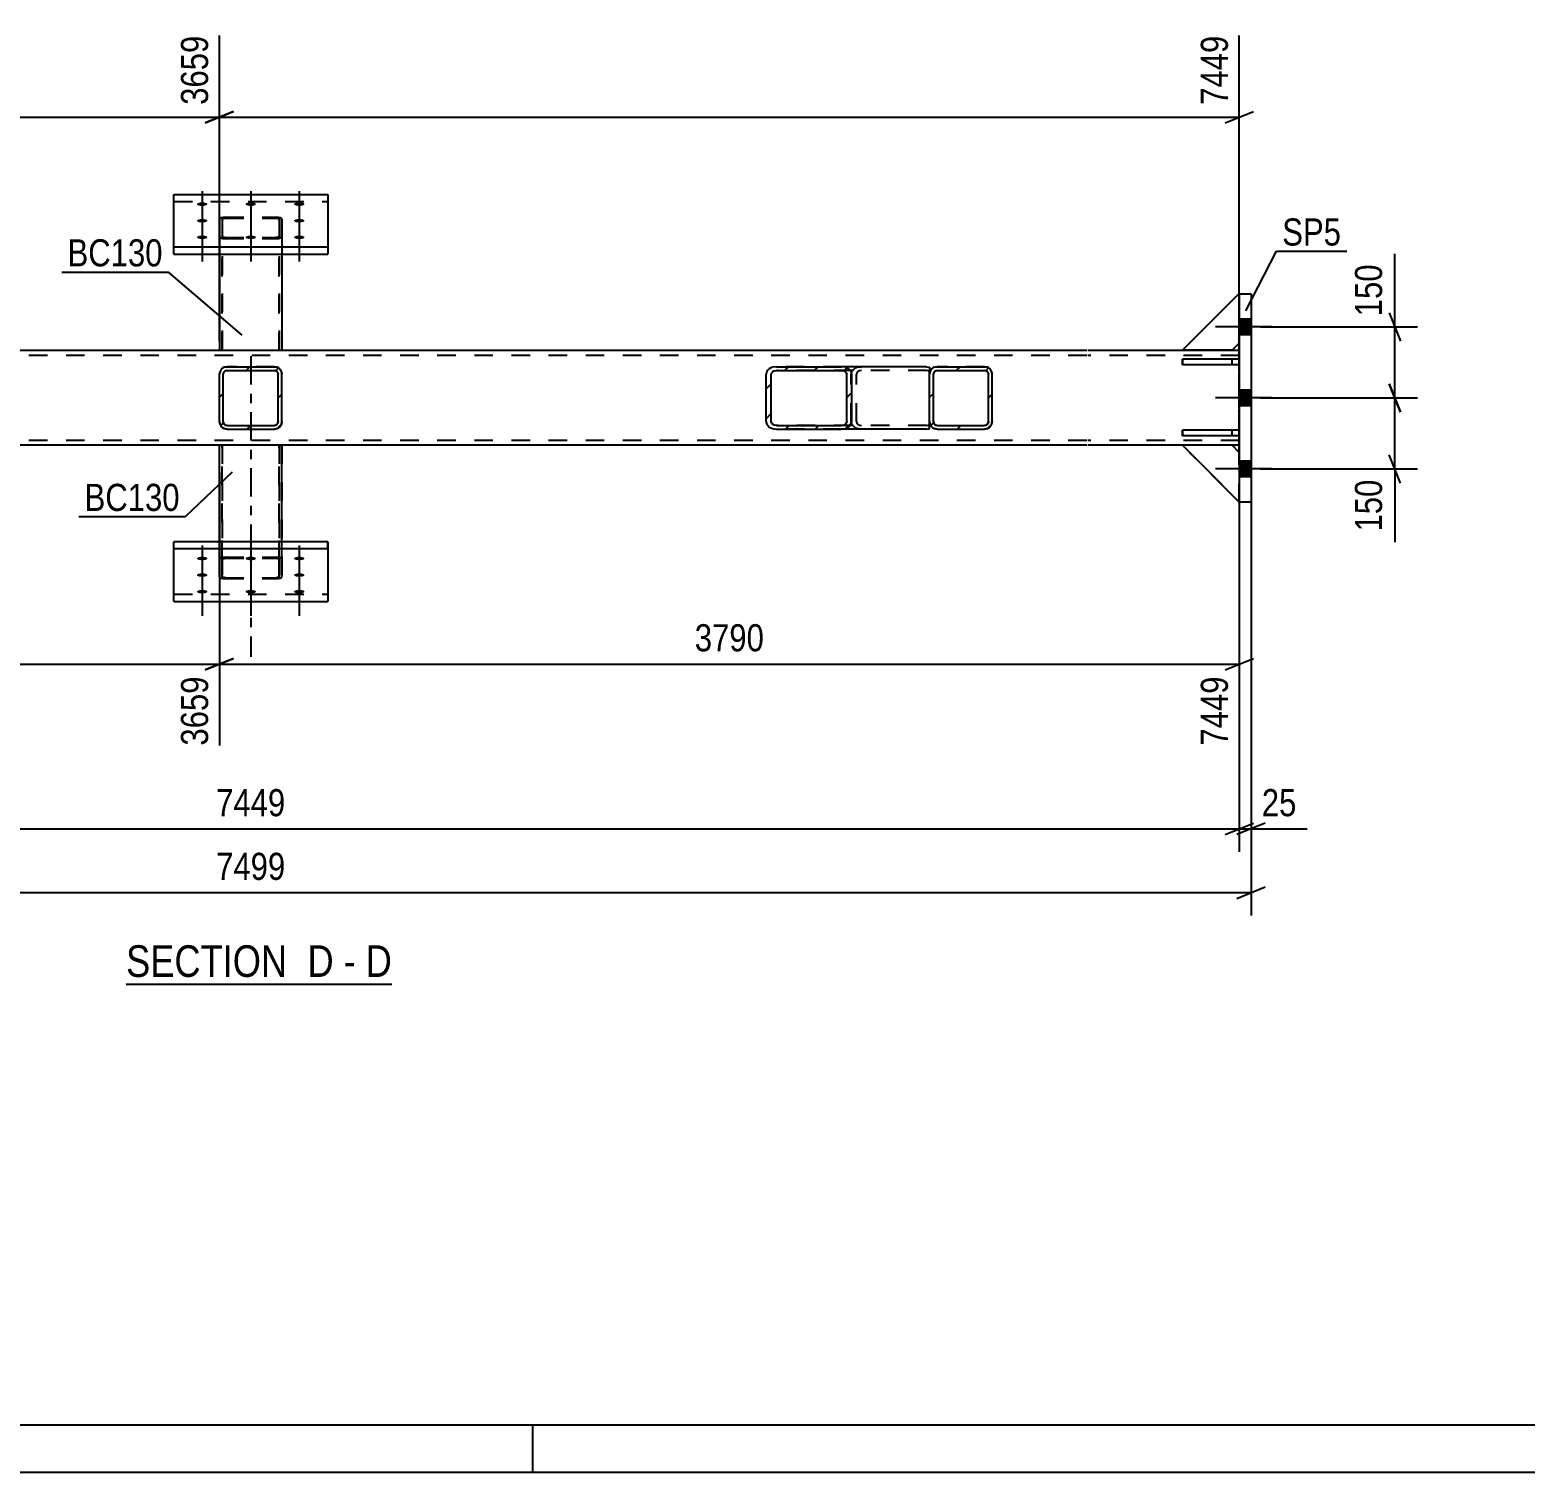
# Model space of a CAD drawing. Header units: millimetres. Extents: x 0 to 841, y 0 to 594.
# Drawn here: x 157.9 to 315.8, y 0 to 152.4 of the extents above; entities that cross this region are included whole.
import ezdxf

# ---------------------------------------------------------------- set-up
doc = ezdxf.new("R2010")
doc.units = ezdxf.units.MM
doc.linetypes.add('DXK_LINE_DOT2', pattern=[3.9198, 1.9599, -1.9599])
doc.linetypes.add('DXK_LINE_DOT3', pattern=[5.9187, 2.979, -0.9799, 0.9799, -0.9799])
doc.styles.add('Arial Narrow', font='ARIALN.TTF', dxfattribs={"height": 0.2})

# ---------------------------------------------------------------- blocks, each defined once
blk = doc.blocks.new('Unknown-570387635-1132')
at = {"color": 5, "linetype": 'Continuous'}
for p, q in [((5, 5), (836, 5)), ((211, 0), (211, 5)), ((0, 0), (841, 0))]:
    blk.add_line(p, q, dxfattribs=at)
blk = doc.blocks.new('Unknown-570387635-12 - 1375')
at = {"color": 6, "linetype": 'Continuous'}
blk.add_line((168.06, 51.57), (196.13, 51.57), dxfattribs=at)
at = {"color": 0, "linetype": 'Continuous'}
for points in [[(186.17, 52.32), (186.17, 55.82), (168.06, 55.82), (168.06, 52.32)], [(189.98, 52.32), (189.98, 55.82), (187.22, 55.82), (187.22, 52.32)], [(192.31, 52.32), (192.31, 55.82), (191.03, 55.82), (191.03, 52.32)], [(196.13, 52.32), (196.13, 55.82), (193.36, 55.82), (193.36, 52.32)]]:
    blk.add_wipeout(points, dxfattribs=at)
at = {"color": 7, "linetype": 'Continuous', "style": 'Arial Narrow'}
for s, p in [('SECTION ', (168.06, 52.32)), ('D', (187.22, 52.32)), ('D', (193.36, 52.32)), ('-', (191.03, 52.32))]:
    blk.add_text(s, height=3.34, dxfattribs=at).set_placement(p)
blk = doc.blocks.new('Part-570387635-1423 - 1375')
at = {"color": 2, "linetype": 'Continuous'}
for p, q in [((269.52, 118.49), (92.92, 118.49)), ((285.62, 118.49), (269.62, 118.49)), ((269.52, 108.49), (92.92, 108.49)), ((279.62, 108.49), (269.62, 108.49)), ((285.62, 108.49), (284.87, 108.49))]:
    blk.add_line(p, q, dxfattribs=at)
at = {"color": 7, "linetype": 'DXK_LINE_DOT2'}
for p, q in [((285.62, 118.49), (285.62, 118.49)), ((285.62, 118.49), (285.62, 108.49)), ((285.62, 108.49), (285.62, 118.49)), ((285.62, 118.49), (285.62, 118.49)), ((269.52, 117.99), (92.92, 117.99)), ((285.62, 117.99), (269.62, 117.99)), ((269.52, 108.99), (92.92, 108.99)), ((285.62, 108.99), (269.62, 108.99)), ((284.87, 108.49), (279.62, 108.49)), ((285.62, 108.49), (285.62, 108.49)), ((285.62, 108.49), (285.62, 108.49))]:
    blk.add_line(p, q, dxfattribs=at)
blk = doc.blocks.new('Part-570387635-1379 - 1375')
at = {"linetype": 'Continuous'}
h = blk.add_hatch(dxfattribs=at)
h.set_pattern_fill('', scale=0.7, style=0, pattern_type=0)
h.set_pattern_definition([(45, (259.0288, 110.2534), (-1.57154, 1.57154), [])])
h.paths.add_polyline_path([(258.72, 110.19), (259.03, 110.25), (259.29, 110.43), (259.46, 110.69), (259.52, 110.99), (259.52, 115.99), (259.46, 116.3), (259.29, 116.56), (259.03, 116.73), (258.72, 116.79), (253.72, 116.79), (253.42, 116.73), (253.16, 116.56), (252.98, 116.3), (252.92, 115.99), (252.92, 110.99), (252.98, 110.69), (253.16, 110.43), (253.42, 110.25), (253.72, 110.19)])
h.paths.add_polyline_path([(253.57, 110.62), (253.44, 110.71), (253.35, 110.84), (253.32, 110.99), (253.32, 115.99), (253.35, 116.15), (253.44, 116.28), (253.57, 116.36), (253.72, 116.39), (258.72, 116.39), (258.88, 116.36), (259.01, 116.28), (259.09, 116.15), (259.12, 115.99), (259.12, 110.99), (259.09, 110.84), (259.01, 110.71), (258.88, 110.62), (258.72, 110.59), (253.72, 110.59)])
at = {"color": 7, "linetype": 'DXK_LINE_DOT2'}
for p, q in [((252.92, 115.99), (252.98, 116.3)), ((252.92, 110.99), (252.92, 115.99)), ((253.35, 116.15), (253.32, 115.99)), ((253.32, 110.99), (253.32, 115.99)), ((253.42, 116.73), (253.72, 116.79)), ((253.72, 116.39), (253.57, 116.36)), ((258.72, 116.79), (253.72, 116.79)), ((253.72, 116.39), (258.72, 116.39)), ((258.72, 116.79), (258.72, 116.79)), ((258.72, 116.79), (259.03, 116.73)), ((258.88, 116.36), (258.72, 116.39)), ((259.12, 115.99), (259.09, 116.15)), ((259.12, 110.99), (259.12, 115.99)), ((259.46, 116.3), (259.52, 115.99)), ((259.52, 110.99), (259.52, 115.99)), ((252.98, 110.69), (252.92, 110.99)), ((253.32, 110.99), (253.35, 110.84)), ((253.57, 110.62), (253.72, 110.59)), ((253.72, 110.59), (258.72, 110.59)), ((258.72, 110.59), (258.88, 110.62)), ((259.09, 110.84), (259.12, 110.99)), ((259.52, 110.99), (259.46, 110.69)), ((253.72, 110.19), (253.42, 110.25)), ((253.72, 110.19), (258.72, 110.19)), ((259.03, 110.25), (258.72, 110.19))]:
    blk.add_line(p, q, dxfattribs=at)
at = {"color": 2, "linetype": 'Continuous'}
for p, q in [((252.98, 116.3), (252.92, 115.99)), ((252.92, 115.99), (252.92, 115.99)), ((252.92, 110.99), (252.92, 115.99)), ((253.32, 115.99), (253.35, 116.15)), ((253.32, 115.99), (253.32, 115.99)), ((253.32, 110.99), (253.32, 115.99)), ((253.72, 116.79), (253.42, 116.73)), ((253.57, 116.36), (253.72, 116.39)), ((253.72, 116.79), (253.72, 116.79)), ((253.72, 116.79), (258.72, 116.79)), ((253.72, 116.39), (253.72, 116.39)), ((253.72, 116.39), (258.72, 116.39)), ((258.72, 116.79), (258.72, 116.79)), ((259.03, 116.73), (258.72, 116.79)), ((258.72, 116.39), (258.72, 116.39)), ((258.72, 116.39), (258.88, 116.36)), ((259.09, 116.15), (259.12, 115.99)), ((259.12, 115.99), (259.12, 115.99)), ((259.12, 110.99), (259.12, 115.99)), ((259.52, 115.99), (259.46, 116.3)), ((259.52, 115.99), (259.52, 115.99)), ((259.52, 110.99), (259.52, 115.99)), ((252.92, 110.99), (252.92, 110.99)), ((252.92, 110.99), (252.98, 110.69)), ((253.32, 110.99), (253.32, 110.99)), ((253.35, 110.84), (253.32, 110.99)), ((253.72, 110.59), (253.57, 110.62)), ((253.72, 110.59), (253.72, 110.59)), ((253.72, 110.59), (258.72, 110.59)), ((258.88, 110.62), (258.72, 110.59)), ((258.72, 110.59), (258.72, 110.59)), ((259.12, 110.99), (259.09, 110.84)), ((259.12, 110.99), (259.12, 110.99)), ((259.46, 110.69), (259.52, 110.99)), ((259.52, 110.99), (259.52, 110.99)), ((253.42, 110.25), (253.72, 110.19)), ((253.72, 110.19), (253.72, 110.19)), ((253.72, 110.19), (258.72, 110.19)), ((258.72, 110.19), (259.03, 110.25)), ((258.72, 110.19), (258.72, 110.19))]:
    blk.add_line(p, q, dxfattribs=at)
at = {"color": 7, "linetype": 'DXK_LINE_DOT2'}
for centre, radius, start, end in [((253.72, 115.99), 0.8, 112.5, 157.5), ((253.72, 115.99), 0.4, 112.5, 157.5), ((258.72, 115.99), 0.4, 22.5, 67.5), ((258.72, 115.99), 0.8, 22.5, 67.5), ((253.72, 110.99), 0.8, 202.5, 247.5), ((253.72, 110.99), 0.4, 202.5, 247.5), ((258.72, 110.99), 0.4, 292.5, 337.5), ((258.72, 110.99), 0.8, 292.5, 337.5)]:
    blk.add_arc(centre, radius, start, end, dxfattribs=at)
at = {"color": 2, "linetype": 'Continuous'}
for centre, radius, start, end in [((253.72, 115.99), 0.8, 112.5, 157.5), ((253.72, 115.99), 0.4, 112.5, 157.5), ((258.72, 115.99), 0.4, 22.5, 67.5), ((258.72, 115.99), 0.8, 22.5, 67.5), ((253.72, 110.99), 0.8, 202.5, 247.5), ((253.72, 110.99), 0.4, 202.5, 247.5), ((258.72, 110.99), 0.4, 292.5, 337.5), ((258.72, 110.99), 0.8, 292.5, 337.5)]:
    blk.add_arc(centre, radius, start, end, dxfattribs=at)
blk = doc.blocks.new('Part-570387635-1396 - 1375')
at = {"linetype": 'Continuous'}
h = blk.add_hatch(dxfattribs=at)
h.set_pattern_fill('', scale=0.7, style=0, pattern_type=0)
h.set_pattern_definition([(45, (184.0288, 110.2534), (-1.57154, 1.57154), [])])
h.paths.add_polyline_path([(183.72, 110.19), (184.03, 110.25), (184.29, 110.43), (184.46, 110.69), (184.52, 110.99), (184.52, 115.99), (184.46, 116.3), (184.29, 116.56), (184.03, 116.73), (183.72, 116.79), (178.72, 116.79), (178.42, 116.73), (178.16, 116.56), (177.98, 116.3), (177.92, 115.99), (177.92, 110.99), (177.98, 110.69), (178.16, 110.43), (178.42, 110.25), (178.72, 110.19)])
h.paths.add_polyline_path([(178.57, 110.62), (178.44, 110.71), (178.35, 110.84), (178.32, 110.99), (178.32, 115.99), (178.35, 116.15), (178.44, 116.28), (178.57, 116.36), (178.72, 116.39), (183.72, 116.39), (183.88, 116.36), (184.01, 116.28), (184.09, 116.15), (184.12, 115.99), (184.12, 110.99), (184.09, 110.84), (184.01, 110.71), (183.88, 110.62), (183.72, 110.59), (178.72, 110.59)])
at = {"color": 7, "linetype": 'DXK_LINE_DOT2'}
for p, q in [((177.92, 115.99), (177.98, 116.3)), ((177.92, 110.99), (177.92, 115.99)), ((178.35, 116.15), (178.32, 115.99)), ((178.32, 110.99), (178.32, 115.99)), ((178.42, 116.73), (178.72, 116.79)), ((178.72, 116.39), (178.57, 116.36)), ((183.72, 116.79), (178.72, 116.79)), ((178.72, 116.39), (183.72, 116.39)), ((183.72, 116.79), (183.72, 116.79)), ((183.72, 116.79), (184.03, 116.73)), ((183.88, 116.36), (183.72, 116.39)), ((184.12, 115.99), (184.09, 116.15)), ((184.12, 110.99), (184.12, 115.99)), ((184.46, 116.3), (184.52, 115.99)), ((184.52, 110.99), (184.52, 115.99)), ((177.98, 110.69), (177.92, 110.99)), ((178.32, 110.99), (178.35, 110.84)), ((178.57, 110.62), (178.72, 110.59)), ((178.72, 110.59), (183.72, 110.59)), ((183.72, 110.59), (183.88, 110.62)), ((184.09, 110.84), (184.12, 110.99)), ((184.52, 110.99), (184.46, 110.69)), ((178.72, 110.19), (178.42, 110.25)), ((178.72, 110.19), (183.72, 110.19)), ((184.03, 110.25), (183.72, 110.19))]:
    blk.add_line(p, q, dxfattribs=at)
at = {"color": 2, "linetype": 'Continuous'}
for p, q in [((177.98, 116.3), (177.92, 115.99)), ((177.92, 115.99), (177.92, 115.99)), ((177.92, 110.99), (177.92, 115.99)), ((178.32, 115.99), (178.35, 116.15)), ((178.32, 115.99), (178.32, 115.99)), ((178.32, 110.99), (178.32, 115.99)), ((178.72, 116.79), (178.42, 116.73)), ((178.57, 116.36), (178.72, 116.39)), ((178.72, 116.79), (178.72, 116.79)), ((178.72, 116.79), (183.72, 116.79)), ((178.72, 116.39), (178.72, 116.39)), ((178.72, 116.39), (183.72, 116.39)), ((183.72, 116.79), (183.72, 116.79)), ((184.03, 116.73), (183.72, 116.79)), ((183.72, 116.39), (183.72, 116.39)), ((183.72, 116.39), (183.88, 116.36)), ((184.09, 116.15), (184.12, 115.99)), ((184.12, 115.99), (184.12, 115.99)), ((184.12, 110.99), (184.12, 115.99)), ((184.52, 115.99), (184.46, 116.3)), ((184.52, 115.99), (184.52, 115.99)), ((184.52, 110.99), (184.52, 115.99)), ((177.92, 110.99), (177.92, 110.99)), ((177.92, 110.99), (177.98, 110.69)), ((178.32, 110.99), (178.32, 110.99)), ((178.35, 110.84), (178.32, 110.99)), ((178.72, 110.59), (178.57, 110.62)), ((178.72, 110.59), (178.72, 110.59)), ((178.72, 110.59), (183.72, 110.59)), ((183.88, 110.62), (183.72, 110.59)), ((183.72, 110.59), (183.72, 110.59)), ((184.12, 110.99), (184.09, 110.84)), ((184.12, 110.99), (184.12, 110.99)), ((184.46, 110.69), (184.52, 110.99)), ((184.52, 110.99), (184.52, 110.99)), ((178.42, 110.25), (178.72, 110.19)), ((178.72, 110.19), (178.72, 110.19)), ((178.72, 110.19), (183.72, 110.19)), ((183.72, 110.19), (184.03, 110.25)), ((183.72, 110.19), (183.72, 110.19))]:
    blk.add_line(p, q, dxfattribs=at)
at = {"color": 7, "linetype": 'DXK_LINE_DOT2'}
for centre, radius, start, end in [((178.72, 115.99), 0.8, 112.5, 157.5), ((178.72, 115.99), 0.4, 112.5, 157.5), ((183.72, 115.99), 0.4, 22.5, 67.5), ((183.72, 115.99), 0.8, 22.5, 67.5), ((178.72, 110.99), 0.8, 202.5, 247.5), ((178.72, 110.99), 0.4, 202.5, 247.5), ((183.72, 110.99), 0.4, 292.5, 337.5), ((183.72, 110.99), 0.8, 292.5, 337.5)]:
    blk.add_arc(centre, radius, start, end, dxfattribs=at)
at = {"color": 2, "linetype": 'Continuous'}
for centre, radius, start, end in [((178.72, 115.99), 0.8, 112.5, 157.5), ((178.72, 115.99), 0.4, 112.5, 157.5), ((183.72, 115.99), 0.4, 22.5, 67.5), ((183.72, 115.99), 0.8, 22.5, 67.5), ((178.72, 110.99), 0.8, 202.5, 247.5), ((178.72, 110.99), 0.4, 202.5, 247.5), ((183.72, 110.99), 0.4, 292.5, 337.5), ((183.72, 110.99), 0.8, 292.5, 337.5)]:
    blk.add_arc(centre, radius, start, end, dxfattribs=at)
blk = doc.blocks.new('Part-570387635-1490 - 1375')
at = {"color": 7, "linetype": 'DXK_LINE_DOT2'}
for p, q in [((285.62, 110.08), (279.62, 110.08)), ((279.62, 110.08), (279.62, 109.48)), ((285.62, 109.48), (279.62, 109.48)), ((284.87, 109.48), (284.87, 110.08)), ((285.62, 109.48), (285.62, 110.08)), ((285.62, 110.08), (285.62, 109.48))]:
    blk.add_line(p, q, dxfattribs=at)
blk = doc.blocks.new('Part-570387635-1488 - 1375')
at = {"color": 2, "linetype": 'Continuous'}
for p, q in [((279.62, 109.48), (279.62, 110.08)), ((285.62, 110.08), (279.62, 110.08)), ((285.62, 109.48), (279.62, 109.48)), ((285.62, 110.08), (285.62, 110.08)), ((285.62, 109.48), (285.62, 110.08)), ((285.62, 109.48), (285.62, 109.48))]:
    blk.add_line(p, q, dxfattribs=at)
at = {"color": 7, "linetype": 'DXK_LINE_DOT2'}
for p, q in [((284.87, 109.48), (284.87, 110.08)), ((285.62, 110.08), (285.62, 109.48))]:
    blk.add_line(p, q, dxfattribs=at)
blk = doc.blocks.new('Bolt-570387635-1424 - 1375')
at = {"linetype": 'Continuous'}
for points in [[(285.62, 121.82), (285.62, 120.17), (286.87, 120.17), (286.87, 121.82)], [(285.62, 121.82), (285.62, 120.17), (286.87, 120.17), (286.87, 121.82)], [(285.62, 121.82), (285.62, 120.17), (286.87, 120.17), (286.87, 121.82)], [(285.62, 121.82), (285.62, 120.17), (286.87, 120.17), (286.87, 121.82)], [(285.62, 114.32), (285.62, 112.67), (286.87, 112.67), (286.87, 114.32)], [(285.62, 114.32), (285.62, 112.67), (286.87, 112.67), (286.87, 114.32)], [(285.62, 106.82), (285.62, 105.17), (286.87, 105.17), (286.87, 106.82)], [(285.62, 106.82), (285.62, 105.17), (286.87, 105.17), (286.87, 106.82)], [(285.62, 106.82), (285.62, 105.17), (286.87, 105.17), (286.87, 106.82)], [(285.62, 106.82), (285.62, 105.17), (286.87, 105.17), (286.87, 106.82)]]:
    blk.add_hatch(color=1, dxfattribs=at).paths.add_polyline_path(points)
at = {"color": 1, "linetype": 'Continuous'}
for p, q in [((286.87, 121.82), (285.62, 121.82)), ((286.87, 121.82), (285.62, 121.82)), ((286.87, 121.82), (285.62, 121.82)), ((286.87, 121.82), (285.62, 121.82)), ((289.07, 120.99), (283.12, 120.99)), ((289.07, 120.99), (283.12, 120.99)), ((289.07, 120.99), (283.12, 120.99)), ((289.07, 120.99), (283.12, 120.99)), ((286.87, 120.17), (285.62, 120.17)), ((286.87, 120.17), (285.62, 120.17)), ((286.87, 120.17), (285.62, 120.17)), ((286.87, 120.17), (285.62, 120.17)), ((286.87, 114.32), (285.62, 114.32)), ((286.87, 114.32), (285.62, 114.32)), ((289.07, 113.49), (283.12, 113.49)), ((289.07, 113.49), (283.12, 113.49)), ((286.87, 112.67), (285.62, 112.67)), ((286.87, 112.67), (285.62, 112.67)), ((289.07, 105.99), (283.12, 105.99)), ((289.07, 105.99), (283.12, 105.99)), ((289.07, 105.99), (283.12, 105.99)), ((289.07, 105.99), (283.12, 105.99)), ((286.87, 106.82), (285.62, 106.82)), ((286.87, 106.82), (285.62, 106.82)), ((286.87, 106.82), (285.62, 106.82)), ((286.87, 106.82), (285.62, 106.82)), ((286.87, 105.17), (285.62, 105.17)), ((286.87, 105.17), (285.62, 105.17)), ((286.87, 105.17), (285.62, 105.17)), ((286.87, 105.17), (285.62, 105.17))]:
    blk.add_line(p, q, dxfattribs=at)
blk = doc.blocks.new('Part-570387635-1493 - 1375')
at = {"color": 2, "linetype": 'Continuous'}
for p, q in [((285.62, 124.53), (279.62, 118.53)), ((285.62, 124.53), (285.62, 124.49)), ((284.87, 118.53), (279.62, 118.53)), ((285.62, 119.28), (284.87, 118.53))]:
    blk.add_line(p, q, dxfattribs=at)
at = {"color": 7, "linetype": 'DXK_LINE_DOT2'}
for p in [(285.62, 124.49), (285.62, 119.28), (285.62, 119.28)]:
    blk.add_line(p, (285.62, 119.28), dxfattribs=at)
blk = doc.blocks.new('Bolt-570387635-1429 - 1375')
at = {"linetype": 'Continuous'}
for points in [[(176.1, 96.72), (176.21, 96.71), (176.32, 96.7), (176.42, 96.68), (176.51, 96.65), (176.57, 96.62), (176.62, 96.59), (176.64, 96.55), (176.64, 96.51), (176.62, 96.47), (176.57, 96.43), (176.51, 96.4), (176.42, 96.37), (176.32, 96.36), (176.21, 96.34), (176.1, 96.34), (175.98, 96.34), (175.87, 96.36), (175.77, 96.37), (175.69, 96.4), (175.62, 96.43), (175.57, 96.47), (175.55, 96.51), (175.55, 96.55), (175.57, 96.59), (175.62, 96.62), (175.69, 96.65), (175.77, 96.68), (175.87, 96.7), (175.98, 96.71)], [(181.22, 96.72), (181.34, 96.71), (181.45, 96.7), (181.55, 96.68), (181.63, 96.65), (181.7, 96.62), (181.75, 96.59), (181.77, 96.55), (181.77, 96.51), (181.75, 96.47), (181.7, 96.43), (181.63, 96.4), (181.55, 96.37), (181.45, 96.36), (181.34, 96.34), (181.22, 96.34), (181.11, 96.34), (181, 96.36), (180.9, 96.37), (180.81, 96.4), (180.75, 96.43), (180.7, 96.47), (180.68, 96.51), (180.68, 96.55), (180.7, 96.59), (180.75, 96.62), (180.81, 96.65), (180.9, 96.68), (181, 96.7), (181.11, 96.71)], [(186.35, 96.72), (186.46, 96.71), (186.57, 96.7), (186.67, 96.68), (186.76, 96.65), (186.82, 96.62), (186.87, 96.59), (186.89, 96.55), (186.89, 96.51), (186.87, 96.47), (186.82, 96.43), (186.76, 96.4), (186.67, 96.37), (186.57, 96.36), (186.46, 96.34), (186.35, 96.34), (186.23, 96.34), (186.12, 96.36), (186.02, 96.37), (185.94, 96.4), (185.87, 96.43), (185.82, 96.47), (185.8, 96.51), (185.8, 96.55), (185.82, 96.59), (185.87, 96.62), (185.94, 96.65), (186.02, 96.68), (186.12, 96.7), (186.23, 96.71)], [(176.1, 94.96), (176.21, 94.96), (176.32, 94.95), (176.42, 94.93), (176.51, 94.9), (176.57, 94.87), (176.62, 94.83), (176.64, 94.79), (176.64, 94.75), (176.62, 94.72), (176.57, 94.68), (176.51, 94.65), (176.42, 94.62), (176.32, 94.6), (176.21, 94.59), (176.1, 94.59), (175.98, 94.59), (175.87, 94.6), (175.77, 94.62), (175.69, 94.65), (175.62, 94.68), (175.57, 94.72), (175.55, 94.75), (175.55, 94.79), (175.57, 94.83), (175.62, 94.87), (175.69, 94.9), (175.77, 94.93), (175.87, 94.95), (175.98, 94.96)], [(186.35, 94.96), (186.46, 94.96), (186.57, 94.95), (186.67, 94.93), (186.76, 94.9), (186.82, 94.87), (186.87, 94.83), (186.89, 94.79), (186.89, 94.75), (186.87, 94.72), (186.82, 94.68), (186.76, 94.65), (186.67, 94.62), (186.57, 94.6), (186.46, 94.59), (186.35, 94.59), (186.23, 94.59), (186.12, 94.6), (186.02, 94.62), (185.94, 94.65), (185.87, 94.68), (185.82, 94.72), (185.8, 94.75), (185.8, 94.79), (185.82, 94.83), (185.87, 94.87), (185.94, 94.9), (186.02, 94.93), (186.12, 94.95), (186.23, 94.96)], [(176.1, 93.21), (176.21, 93.21), (176.32, 93.19), (176.42, 93.17), (176.51, 93.15), (176.57, 93.12), (176.62, 93.08), (176.64, 93.04), (176.64, 93), (176.62, 92.96), (176.57, 92.93), (176.51, 92.9), (176.42, 92.87), (176.32, 92.85), (176.21, 92.84), (176.1, 92.83), (175.98, 92.84), (175.87, 92.85), (175.77, 92.87), (175.69, 92.9), (175.62, 92.93), (175.57, 92.96), (175.55, 93), (175.55, 93.04), (175.57, 93.08), (175.62, 93.12), (175.69, 93.15), (175.77, 93.17), (175.87, 93.19), (175.98, 93.21)], [(181.22, 93.21), (181.34, 93.21), (181.45, 93.19), (181.55, 93.17), (181.63, 93.15), (181.7, 93.12), (181.75, 93.08), (181.77, 93.04), (181.77, 93), (181.75, 92.96), (181.7, 92.93), (181.63, 92.9), (181.55, 92.87), (181.45, 92.85), (181.34, 92.84), (181.22, 92.83), (181.11, 92.84), (181, 92.85), (180.9, 92.87), (180.81, 92.9), (180.75, 92.93), (180.7, 92.96), (180.68, 93), (180.68, 93.04), (180.7, 93.08), (180.75, 93.12), (180.81, 93.15), (180.9, 93.17), (181, 93.19), (181.11, 93.21)], [(186.35, 93.21), (186.46, 93.21), (186.57, 93.19), (186.67, 93.17), (186.76, 93.15), (186.82, 93.12), (186.87, 93.08), (186.89, 93.04), (186.89, 93), (186.87, 92.96), (186.82, 92.93), (186.76, 92.9), (186.67, 92.87), (186.57, 92.85), (186.46, 92.84), (186.35, 92.83), (186.23, 92.84), (186.12, 92.85), (186.02, 92.87), (185.94, 92.9), (185.87, 92.93), (185.82, 92.96), (185.8, 93), (185.8, 93.04), (185.82, 93.08), (185.87, 93.12), (185.94, 93.15), (186.02, 93.17), (186.12, 93.19), (186.23, 93.21)]]:
    blk.add_hatch(color=1, dxfattribs=at).paths.add_polyline_path(points)
at = {"color": 1, "linetype": 'Continuous'}
for p, q in [((176.1, 97.89), (176.1, 93.99)), ((181.22, 97.89), (181.22, 93.99)), ((186.35, 97.89), (186.35, 93.99)), ((176.1, 96.14), (176.1, 92.24)), ((186.35, 96.14), (186.35, 92.24)), ((176.1, 94.38), (176.1, 90.48)), ((181.22, 94.38), (181.22, 90.48)), ((186.35, 94.38), (186.35, 90.48))]:
    blk.add_line(p, q, dxfattribs=at)
blk = doc.blocks.new('Part-570387635-1494 - 1375')
at = {"color": 7, "linetype": 'DXK_LINE_DOT2'}
for p, q in [((279.62, 118.53), (285.62, 124.53)), ((285.62, 124.53), (285.62, 119.28)), ((285.62, 119.28), (285.62, 124.53)), ((284.87, 118.53), (279.62, 118.53)), ((285.62, 119.28), (284.87, 118.53))]:
    blk.add_line(p, q, dxfattribs=at)
blk = doc.blocks.new('Bolt-570387635-1430 - 1375')
at = {"linetype": 'Continuous'}
for points in [[(176.1, 133.78), (175.98, 133.78), (175.87, 133.79), (175.77, 133.81), (175.69, 133.84), (175.62, 133.87), (175.57, 133.91), (175.55, 133.94), (175.55, 133.98), (175.57, 134.02), (175.62, 134.06), (175.69, 134.09), (175.77, 134.12), (175.87, 134.14), (175.98, 134.15), (176.1, 134.15), (176.21, 134.15), (176.32, 134.14), (176.42, 134.12), (176.51, 134.09), (176.57, 134.06), (176.62, 134.02), (176.64, 133.98), (176.64, 133.94), (176.62, 133.91), (176.57, 133.87), (176.51, 133.84), (176.42, 133.81), (176.32, 133.79), (176.21, 133.78)], [(181.22, 133.78), (181.11, 133.78), (181, 133.79), (180.9, 133.81), (180.81, 133.84), (180.75, 133.87), (180.7, 133.91), (180.68, 133.94), (180.68, 133.98), (180.7, 134.02), (180.75, 134.06), (180.81, 134.09), (180.9, 134.12), (181, 134.14), (181.11, 134.15), (181.22, 134.15), (181.34, 134.15), (181.45, 134.14), (181.55, 134.12), (181.63, 134.09), (181.7, 134.06), (181.75, 134.02), (181.77, 133.98), (181.77, 133.94), (181.75, 133.91), (181.7, 133.87), (181.63, 133.84), (181.55, 133.81), (181.45, 133.79), (181.34, 133.78)], [(186.35, 133.78), (186.23, 133.78), (186.12, 133.79), (186.02, 133.81), (185.94, 133.84), (185.87, 133.87), (185.82, 133.91), (185.8, 133.94), (185.8, 133.98), (185.82, 134.02), (185.87, 134.06), (185.94, 134.09), (186.02, 134.12), (186.12, 134.14), (186.23, 134.15), (186.35, 134.15), (186.46, 134.15), (186.57, 134.14), (186.67, 134.12), (186.76, 134.09), (186.82, 134.06), (186.87, 134.02), (186.89, 133.98), (186.89, 133.94), (186.87, 133.91), (186.82, 133.87), (186.76, 133.84), (186.67, 133.81), (186.57, 133.79), (186.46, 133.78)], [(176.1, 132.02), (175.98, 132.03), (175.87, 132.04), (175.77, 132.06), (175.69, 132.08), (175.62, 132.12), (175.57, 132.15), (175.55, 132.19), (175.55, 132.23), (175.57, 132.27), (175.62, 132.3), (175.69, 132.34), (175.77, 132.36), (175.87, 132.38), (175.98, 132.39), (176.1, 132.4), (176.21, 132.39), (176.32, 132.38), (176.42, 132.36), (176.51, 132.34), (176.57, 132.3), (176.62, 132.27), (176.64, 132.23), (176.64, 132.19), (176.62, 132.15), (176.57, 132.12), (176.51, 132.08), (176.42, 132.06), (176.32, 132.04), (176.21, 132.03)], [(186.35, 132.02), (186.23, 132.03), (186.12, 132.04), (186.02, 132.06), (185.94, 132.08), (185.87, 132.12), (185.82, 132.15), (185.8, 132.19), (185.8, 132.23), (185.82, 132.27), (185.87, 132.3), (185.94, 132.34), (186.02, 132.36), (186.12, 132.38), (186.23, 132.39), (186.35, 132.4), (186.46, 132.39), (186.57, 132.38), (186.67, 132.36), (186.76, 132.34), (186.82, 132.3), (186.87, 132.27), (186.89, 132.23), (186.89, 132.19), (186.87, 132.15), (186.82, 132.12), (186.76, 132.08), (186.67, 132.06), (186.57, 132.04), (186.46, 132.03)], [(176.1, 130.27), (175.98, 130.27), (175.87, 130.29), (175.77, 130.31), (175.69, 130.33), (175.62, 130.36), (175.57, 130.4), (175.55, 130.44), (175.55, 130.48), (175.57, 130.52), (175.62, 130.55), (175.69, 130.58), (175.77, 130.61), (175.87, 130.63), (175.98, 130.64), (176.1, 130.65), (176.21, 130.64), (176.32, 130.63), (176.42, 130.61), (176.51, 130.58), (176.57, 130.55), (176.62, 130.52), (176.64, 130.48), (176.64, 130.44), (176.62, 130.4), (176.57, 130.36), (176.51, 130.33), (176.42, 130.31), (176.32, 130.29), (176.21, 130.27)], [(181.22, 130.27), (181.11, 130.27), (181, 130.29), (180.9, 130.31), (180.81, 130.33), (180.75, 130.36), (180.7, 130.4), (180.68, 130.44), (180.68, 130.48), (180.7, 130.52), (180.75, 130.55), (180.81, 130.58), (180.9, 130.61), (181, 130.63), (181.11, 130.64), (181.22, 130.65), (181.34, 130.64), (181.45, 130.63), (181.55, 130.61), (181.63, 130.58), (181.7, 130.55), (181.75, 130.52), (181.77, 130.48), (181.77, 130.44), (181.75, 130.4), (181.7, 130.36), (181.63, 130.33), (181.55, 130.31), (181.45, 130.29), (181.34, 130.27)], [(186.35, 130.27), (186.23, 130.27), (186.12, 130.29), (186.02, 130.31), (185.94, 130.33), (185.87, 130.36), (185.82, 130.4), (185.8, 130.44), (185.8, 130.48), (185.82, 130.52), (185.87, 130.55), (185.94, 130.58), (186.02, 130.61), (186.12, 130.63), (186.23, 130.64), (186.35, 130.65), (186.46, 130.64), (186.57, 130.63), (186.67, 130.61), (186.76, 130.58), (186.82, 130.55), (186.87, 130.52), (186.89, 130.48), (186.89, 130.44), (186.87, 130.4), (186.82, 130.36), (186.76, 130.33), (186.67, 130.31), (186.57, 130.29), (186.46, 130.27)]]:
    blk.add_hatch(color=1, dxfattribs=at).paths.add_polyline_path(points)
at = {"color": 1, "linetype": 'Continuous'}
for p, q in [((176.1, 135.33), (176.1, 131.43)), ((181.22, 135.33), (181.22, 131.43)), ((186.35, 135.33), (186.35, 131.43)), ((176.1, 133.57), (176.1, 129.67)), ((186.35, 133.57), (186.35, 129.67)), ((176.1, 131.82), (176.1, 127.92)), ((181.22, 131.82), (181.22, 127.92)), ((186.35, 131.82), (186.35, 127.92))]:
    blk.add_line(p, q, dxfattribs=at)
blk = doc.blocks.new('Part-570387635-1496 - 1375')
at = {"color": 2, "linetype": 'Continuous'}
for p, q in [((284.87, 108.49), (279.62, 108.49)), ((279.62, 108.49), (285.62, 102.49)), ((285.62, 107.74), (284.87, 108.49))]:
    blk.add_line(p, q, dxfattribs=at)
at = {"color": 7, "linetype": 'DXK_LINE_DOT2'}
for p, q in [((285.62, 107.74), (285.62, 107.74)), ((285.62, 107.74), (285.62, 107.74)), ((285.62, 102.49), (285.62, 107.74)), ((285.62, 102.49), (285.62, 107.74)), ((285.62, 102.49), (285.62, 102.49)), ((285.62, 102.49), (285.62, 102.49))]:
    blk.add_line(p, q, dxfattribs=at)
blk = doc.blocks.new('Part-570387635-1497 - 1375')
at = {"color": 7, "linetype": 'DXK_LINE_DOT2'}
for p, q in [((284.87, 108.49), (279.62, 108.49)), ((279.62, 108.49), (285.62, 102.49)), ((285.62, 107.74), (284.87, 108.49)), ((285.62, 102.49), (285.62, 107.74)), ((285.62, 107.74), (285.62, 102.49))]:
    blk.add_line(p, q, dxfattribs=at)
blk = doc.blocks.new('Part-570387635-1439 - 1375')
at = {"color": 2, "linetype": 'Continuous'}
for p, q in [((173.1, 129.43), (173.1, 134.99)), ((173.1, 134.99), (189.35, 134.99)), ((189.35, 134.99), (189.35, 129.43)), ((189.35, 129.43), (173.1, 129.43)), ((173.1, 128.68), (173.1, 129.43)), ((173.1, 128.68), (189.35, 128.68)), ((189.35, 129.43), (189.35, 128.68))]:
    blk.add_line(p, q, dxfattribs=at)
at = {"color": 7, "linetype": 'DXK_LINE_DOT2'}
blk.add_line((173.1, 134.24), (189.35, 134.24), dxfattribs=at)
blk = doc.blocks.new('Part-570387635-1440 - 1375')
at = {"color": 2, "linetype": 'Continuous'}
for p, q in [((189.35, 98.3), (173.1, 98.3)), ((173.1, 97.55), (173.1, 98.3)), ((189.35, 98.3), (189.35, 97.55)), ((189.35, 97.55), (173.1, 97.55)), ((173.1, 92), (173.1, 97.55)), ((189.35, 97.55), (189.35, 92)), ((173.1, 92), (189.35, 92))]:
    blk.add_line(p, q, dxfattribs=at)
at = {"color": 7, "linetype": 'DXK_LINE_DOT2'}
for p, q in [((173.1, 97.55), (173.1, 98.3)), ((189.35, 97.55), (189.35, 98.3)), ((173.1, 92.75), (189.35, 92.75))]:
    blk.add_line(p, q, dxfattribs=at)
blk = doc.blocks.new('Part-570387635-1520 - 1375')
at = {"linetype": 'Continuous'}
h = blk.add_hatch(dxfattribs=at)
h.set_pattern_fill('', scale=0.7, style=0, pattern_type=0)
h.set_pattern_definition([(45, (244.036, 110.2534), (-1.57154, 1.57154), [])])
h.paths.add_polyline_path([(243.62, 110.19), (244.04, 110.25), (244.39, 110.43), (244.63, 110.69), (244.71, 110.99), (244.71, 115.99), (244.63, 116.3), (244.39, 116.56), (244.04, 116.73), (243.62, 116.79), (236.75, 116.79), (236.33, 116.73), (235.98, 116.56), (235.74, 116.3), (235.65, 115.99), (235.65, 110.99), (235.74, 110.69), (235.98, 110.43), (236.33, 110.25), (236.75, 110.19)])
h.paths.add_polyline_path([(236.54, 110.62), (236.36, 110.71), (236.24, 110.84), (236.2, 110.99), (236.2, 115.99), (236.24, 116.15), (236.36, 116.28), (236.54, 116.36), (236.75, 116.39), (243.62, 116.39), (243.83, 116.36), (244, 116.28), (244.12, 116.15), (244.16, 115.99), (244.16, 110.99), (244.12, 110.84), (244, 110.71), (243.83, 110.62), (243.62, 110.59), (236.75, 110.59)])
at = {"color": 2, "linetype": 'Continuous'}
for p, q in [((235.74, 116.3), (235.65, 115.99)), ((235.65, 110.99), (235.65, 115.99)), ((236.2, 115.99), (236.24, 116.15)), ((236.2, 110.99), (236.2, 115.99)), ((236.75, 116.79), (236.33, 116.73)), ((236.54, 116.36), (236.75, 116.39)), ((236.75, 116.79), (243.62, 116.79)), ((236.75, 116.39), (243.62, 116.39)), ((252.6, 116.79), (243.62, 116.79)), ((244.04, 116.73), (243.62, 116.79)), ((243.62, 116.39), (243.83, 116.36)), ((244.12, 116.15), (244.16, 115.99)), ((244.16, 110.99), (244.16, 115.99)), ((244.71, 115.99), (244.63, 116.3)), ((244.71, 110.99), (244.71, 115.99)), ((252.6, 116.79), (252.92, 116.75)), ((252.92, 116.75), (252.92, 116.73)), ((252.92, 116.73), (252.92, 116.56)), ((252.92, 116.56), (252.92, 115.99)), ((235.65, 110.99), (235.74, 110.69)), ((236.24, 110.84), (236.2, 110.99)), ((236.75, 110.59), (236.54, 110.62)), ((236.75, 110.59), (243.62, 110.59)), ((243.83, 110.62), (243.62, 110.59)), ((244.16, 110.99), (244.12, 110.84)), ((244.63, 110.69), (244.71, 110.99)), ((252.92, 110.24), (252.92, 110.99)), ((236.33, 110.25), (236.75, 110.19)), ((236.75, 110.19), (243.62, 110.19)), ((243.62, 110.19), (244.04, 110.25)), ((252.6, 110.19), (243.62, 110.19)), ((252.6, 110.19), (252.92, 110.24))]:
    blk.add_line(p, q, dxfattribs=at)
at = {"color": 7, "linetype": 'DXK_LINE_DOT2'}
for p, q in [((243.62, 116.79), (236.75, 116.79)), ((252.6, 116.39), (236.75, 116.39)), ((244.64, 115.99), (244.72, 116.3)), ((244.64, 110.99), (244.64, 115.99)), ((245.23, 116.15), (245.19, 115.99)), ((245.19, 110.99), (245.19, 115.99)), ((245.32, 116.73), (245.74, 116.79)), ((245.74, 116.39), (245.53, 116.36)), ((252.81, 116.36), (252.6, 116.39)), ((252.92, 116.31), (252.81, 116.36)), ((252.92, 116.56), (252.92, 116.31)), ((252.92, 110.99), (252.92, 116.3)), ((252.6, 110.59), (236.75, 110.59)), ((244.72, 110.69), (244.64, 110.99)), ((245.19, 110.99), (245.23, 110.84)), ((245.53, 110.62), (245.74, 110.59)), ((252.6, 110.59), (252.81, 110.62)), ((252.81, 110.62), (252.92, 110.68)), ((243.62, 110.19), (236.75, 110.19)), ((245.74, 110.19), (245.32, 110.25))]:
    blk.add_line(p, q, dxfattribs=at)
at = {"color": 2, "linetype": 'Continuous'}
for centre, radius, start, end in [((236.58, 115.76), 1, 104.5547, 147.5895), ((236.67, 115.88), 0.501, 104.5547, 147.5895), ((243.7, 115.88), 0.501, 32.4105, 75.4453), ((243.78, 115.76), 1, 32.4105, 75.4453), ((236.58, 111.22), 1, 212.4105, 255.4453), ((236.67, 111.11), 0.501, 212.4105, 255.4453), ((243.7, 111.11), 0.501, 284.5547, 327.5895), ((243.78, 111.22), 1, 284.5547, 327.5895)]:
    blk.add_arc(centre, radius, start, end, dxfattribs=at)
at = {"color": 7, "linetype": 'DXK_LINE_DOT2'}
for centre, radius, start, end in [((245.57, 115.76), 1, 104.5547, 147.5896), ((245.65, 115.88), 0.501, 104.5547, 147.5896), ((245.57, 111.22), 1, 212.4104, 255.4453), ((245.65, 111.11), 0.501, 212.4104, 255.4453)]:
    blk.add_arc(centre, radius, start, end, dxfattribs=at)
blk = doc.blocks.new('Part-570387635-1456 - 1375')
at = {"color": 7, "linetype": 'DXK_LINE_DOT2'}
for p, q in [((177.97, 132.46), (177.92, 132.38)), ((177.92, 130.54), (177.92, 132.38)), ((177.92, 132.38), (177.92, 118.49)), ((178.1, 132.53), (177.97, 132.46)), ((178.29, 132.57), (178.1, 132.53)), ((178.22, 132.38), (178.25, 132.42)), ((178.22, 132.38), (178.22, 130.36)), ((178.22, 132.38), (178.22, 118.49)), ((178.25, 132.42), (178.31, 132.46)), ((178.52, 132.59), (178.29, 132.57)), ((178.31, 132.46), (178.41, 132.48)), ((178.41, 132.48), (178.52, 132.49)), ((178.52, 132.59), (183.92, 132.59)), ((178.52, 132.49), (183.92, 132.49)), ((184.15, 132.57), (183.92, 132.59)), ((183.92, 132.49), (184.04, 132.48)), ((184.04, 132.48), (184.13, 132.46)), ((184.13, 132.46), (184.2, 132.42)), ((184.35, 132.53), (184.15, 132.57)), ((184.2, 132.42), (184.22, 132.38)), ((184.22, 132.38), (184.22, 130.36)), ((184.22, 132.38), (184.22, 118.49)), ((184.48, 132.46), (184.35, 132.53)), ((184.52, 132.38), (184.48, 132.46)), ((184.52, 130.54), (184.52, 132.38)), ((184.52, 132.38), (184.52, 118.49)), ((177.92, 130.54), (177.92, 128.68)), ((177.92, 130.54), (177.97, 130.46)), ((177.97, 130.46), (178.1, 130.39)), ((178.1, 130.39), (178.29, 130.35)), ((178.25, 130.5), (178.22, 130.54)), ((178.22, 118.49), (178.22, 130.36)), ((178.31, 130.46), (178.25, 130.5)), ((178.29, 130.35), (178.52, 130.33)), ((178.41, 130.44), (178.31, 130.46)), ((178.52, 130.43), (178.41, 130.44)), ((178.52, 130.43), (183.92, 130.43)), ((178.52, 130.33), (183.92, 130.33)), ((184.04, 130.44), (183.92, 130.43)), ((183.92, 130.33), (184.15, 130.35)), ((184.13, 130.46), (184.04, 130.44)), ((184.2, 130.5), (184.13, 130.46)), ((184.15, 130.35), (184.35, 130.39)), ((184.22, 130.54), (184.2, 130.5)), ((184.22, 118.49), (184.22, 130.36)), ((184.35, 130.39), (184.48, 130.46)), ((184.48, 130.46), (184.52, 130.54)), ((184.52, 130.54), (184.52, 128.68)), ((184.52, 118.49), (177.92, 118.49)), ((184.52, 118.49), (184.52, 118.49))]:
    blk.add_line(p, q, dxfattribs=at)
at = {"color": 2, "linetype": 'Continuous'}
for p, q in [((177.92, 128.68), (177.92, 118.49)), ((184.52, 128.68), (184.52, 118.49))]:
    blk.add_line(p, q, dxfattribs=at)
blk = doc.blocks.new('Part-570387635-1489 - 1375')
at = {"color": 2, "linetype": 'Continuous'}
for p, q in [((279.62, 116.98), (279.62, 117.58)), ((285.62, 117.58), (279.62, 117.58)), ((285.62, 116.98), (279.62, 116.98)), ((285.62, 117.58), (285.62, 117.58)), ((285.62, 116.98), (285.62, 117.58)), ((285.62, 116.98), (285.62, 116.98))]:
    blk.add_line(p, q, dxfattribs=at)
at = {"color": 7, "linetype": 'DXK_LINE_DOT2'}
for p, q in [((284.87, 116.98), (284.87, 117.58)), ((285.62, 117.58), (285.62, 116.98))]:
    blk.add_line(p, q, dxfattribs=at)
blk = doc.blocks.new('Part-570387635-1491 - 1375')
at = {"color": 7, "linetype": 'DXK_LINE_DOT2'}
for p, q in [((285.62, 117.58), (279.62, 117.58)), ((279.62, 117.58), (279.62, 116.98)), ((285.62, 116.98), (279.62, 116.98)), ((284.87, 116.98), (284.87, 117.58)), ((285.62, 116.98), (285.62, 117.58)), ((285.62, 117.58), (285.62, 116.98))]:
    blk.add_line(p, q, dxfattribs=at)
blk = doc.blocks.new('Part-570387635-1492 - 1375')
at = {"color": 7, "linetype": 'DXK_LINE_DOT2'}
for p, q in [((279.62, 118.53), (285.62, 124.53)), ((285.62, 124.53), (285.62, 119.28)), ((285.62, 119.28), (285.62, 124.53)), ((284.87, 118.53), (279.62, 118.53)), ((285.62, 119.28), (284.87, 118.53))]:
    blk.add_line(p, q, dxfattribs=at)
blk = doc.blocks.new('Part-570387635-1495 - 1375')
at = {"color": 7, "linetype": 'DXK_LINE_DOT2'}
for p, q in [((284.87, 108.49), (279.62, 108.49)), ((279.62, 108.49), (285.62, 102.49)), ((285.62, 107.74), (284.87, 108.49)), ((285.62, 102.49), (285.62, 107.74)), ((285.62, 107.74), (285.62, 102.49))]:
    blk.add_line(p, q, dxfattribs=at)
blk = doc.blocks.new('Part-570387635-1519 - 1375')
at = {"color": 2, "linetype": 'Continuous'}
for p, q in [((285.62, 124.49), (285.62, 124.49)), ((285.62, 124.49), (285.62, 102.49)), ((285.62, 124.49), (286.87, 124.49)), ((286.87, 124.49), (286.87, 124.49)), ((286.87, 124.49), (286.87, 102.49)), ((286.87, 102.49), (285.62, 102.49)), ((286.87, 102.49), (286.87, 102.49))]:
    blk.add_line(p, q, dxfattribs=at)
at = {"color": 7, "linetype": 'DXK_LINE_DOT2'}
for p, q in [((285.62, 102.49), (285.62, 124.49)), ((286.87, 124.49), (286.87, 102.49))]:
    blk.add_line(p, q, dxfattribs=at)
blk = doc.blocks.new('Part-570387635-1525 - 1375')
at = {"color": 7, "linetype": 'DXK_LINE_DOT3'}
blk.add_line((181.22, 117.89), (181.22, 86.13), dxfattribs=at)
at = {"color": 2, "linetype": 'Continuous'}
for p, q in [((177.92, 98.3), (177.92, 108.49)), ((184.52, 98.3), (184.52, 108.49))]:
    blk.add_line(p, q, dxfattribs=at)
at = {"color": 7, "linetype": 'DXK_LINE_DOT2'}
for p, q in [((184.52, 108.49), (177.92, 108.49)), ((177.92, 94.6), (177.92, 108.49)), ((178.22, 96.45), (178.22, 108.49)), ((178.22, 108.49), (178.22, 94.6)), ((184.22, 96.45), (184.22, 108.49)), ((184.22, 108.49), (184.22, 94.6)), ((184.52, 108.49), (184.52, 108.49)), ((184.52, 108.49), (184.52, 94.6)), ((177.92, 96.45), (177.92, 98.3)), ((184.52, 96.45), (184.52, 98.3)), ((177.97, 96.53), (177.92, 96.45)), ((177.92, 94.6), (177.92, 96.45)), ((178.1, 96.59), (177.97, 96.53)), ((178.29, 96.64), (178.1, 96.59)), ((178.22, 96.45), (178.25, 96.49)), ((178.22, 94.6), (178.22, 96.45)), ((178.25, 96.49), (178.31, 96.52)), ((178.52, 96.65), (178.29, 96.64)), ((178.31, 96.52), (178.41, 96.54)), ((178.41, 96.54), (178.52, 96.55)), ((178.52, 96.65), (183.92, 96.65)), ((178.52, 96.55), (183.92, 96.55)), ((184.15, 96.64), (183.92, 96.65)), ((183.92, 96.55), (184.04, 96.54)), ((184.04, 96.54), (184.13, 96.52)), ((184.13, 96.52), (184.2, 96.49)), ((184.35, 96.59), (184.15, 96.64)), ((184.2, 96.49), (184.22, 96.45)), ((184.22, 94.6), (184.22, 96.45)), ((184.48, 96.53), (184.35, 96.59)), ((184.52, 96.45), (184.48, 96.53)), ((184.52, 94.6), (184.52, 96.45)), ((177.92, 94.6), (177.97, 94.52)), ((177.97, 94.52), (178.1, 94.46)), ((178.1, 94.46), (178.29, 94.41)), ((178.25, 94.56), (178.22, 94.6)), ((178.31, 94.53), (178.25, 94.56)), ((178.29, 94.41), (178.52, 94.4)), ((178.41, 94.51), (178.31, 94.53)), ((178.52, 94.5), (178.41, 94.51)), ((178.52, 94.5), (183.92, 94.5)), ((178.52, 94.4), (183.92, 94.4)), ((184.04, 94.51), (183.92, 94.5)), ((183.92, 94.4), (184.15, 94.41)), ((184.13, 94.53), (184.04, 94.51)), ((184.2, 94.56), (184.13, 94.53)), ((184.15, 94.41), (184.35, 94.46)), ((184.22, 94.6), (184.2, 94.56)), ((184.35, 94.46), (184.48, 94.52)), ((184.48, 94.52), (184.52, 94.6))]:
    blk.add_line(p, q, dxfattribs=at)
blk = doc.blocks.new('StraightDimension-570387635-8590 - 1375')
at = {"color": 7, "linetype": 'Continuous'}
for p, q in [((301.45, 122.49), (302.65, 119.49)), ((287.87, 120.99), (304.45, 120.99)), ((302.05, 113.49), (302.05, 120.99)), ((302.65, 111.99), (301.45, 114.99)), ((287.87, 113.49), (304.45, 113.49))]:
    blk.add_line(p, q, dxfattribs=at)
at = {"color": 0}
blk.add_wipeout([(301.3, 128.2), (297.1, 128.2), (297.1, 121.52), (301.3, 121.52)], dxfattribs=at)
at = {"color": 7, "linetype": 'Continuous'}
blk.add_line((302.05, 120.99), (302.05, 128.73), dxfattribs=at)
blk.add_line((302.05, 120.99), (302.05, 128.73), dxfattribs=at)
at = {"color": 3, "style": 'Arial Narrow'}
blk.add_text('150', height=2.863, rotation=90.0002, dxfattribs=at).set_placement((300.7, 122.12))
blk = doc.blocks.new('StraightDimension-570387635-9020 - 1375')
at = {"color": 7, "linetype": 'Continuous'}
for p, q in [((76.82, 107.49), (76.82, 82.24)), ((177.92, 105.62), (177.92, 76.76)), ((78.32, 85.97), (75.32, 84.77)), ((76.82, 85.37), (177.92, 85.37)), ((176.42, 84.77), (179.42, 85.97))]:
    blk.add_line(p, q, dxfattribs=at)
at = {"color": 0}
blk.add_wipeout([(131.63, 86.12), (131.63, 90.32), (123.12, 90.32), (123.12, 86.12)], dxfattribs=at)
at = {"color": 0, "linetype": 'Continuous'}
for points in [[(76.22, 84.67), (72.02, 84.67), (72.02, 81.64), (76.22, 81.64)], [(177.32, 84.67), (173.12, 84.67), (173.12, 76.16), (177.32, 76.16)]]:
    blk.add_wipeout(points, dxfattribs=at)
at = {"color": 3, "style": 'Arial Narrow'}
blk.add_text('3659', height=2.863, dxfattribs=at).set_placement((123.72, 86.72))
at = {"color": 3, "linetype": 'Continuous', "style": 'Arial Narrow'}
for s, height, p in [('0', 2.86, (75.62, 82.24)), ('3659', 2.863, (176.72, 76.76))]:
    blk.add_text(s, height=height, rotation=90.0002, dxfattribs=at).set_placement(p)
blk = doc.blocks.new('StraightDimension-570387635-1567 - 1375')
at = {"color": 7, "linetype": 'Continuous'}
for p, q in [((177.92, 119.49), (177.92, 151.77)), ((285.62, 119.53), (285.62, 151.77)), ((179.42, 143.76), (176.42, 142.56)), ((284.12, 142.56), (287.12, 143.76)), ((177.92, 143.16), (285.62, 143.16))]:
    blk.add_line(p, q, dxfattribs=at)
at = {"color": 0, "linetype": 'Continuous'}
blk.add_wipeout([(285.02, 152.37), (280.82, 152.37), (280.82, 143.86), (285.02, 143.86)], dxfattribs=at)
at = {"color": 3, "linetype": 'Continuous', "style": 'Arial Narrow'}
blk.add_text('7449', height=2.863, rotation=90.0002, dxfattribs=at).set_placement((284.42, 144.46))
blk = doc.blocks.new('StraightDimension-570387635-9019 - 1375')
at = {"color": 7, "linetype": 'Continuous'}
for p, q in [((285.62, 107.49), (285.62, 76.76)), ((177.92, 105.62), (177.92, 76.76)), ((179.42, 85.97), (176.42, 84.77)), ((177.92, 85.37), (285.62, 85.37)), ((284.12, 84.77), (287.12, 85.97))]:
    blk.add_line(p, q, dxfattribs=at)
at = {"color": 0}
blk.add_wipeout([(236.03, 86.12), (236.03, 90.32), (227.52, 90.32), (227.52, 86.12)], dxfattribs=at)
at = {"color": 0, "linetype": 'Continuous'}
blk.add_wipeout([(285.02, 84.67), (280.82, 84.67), (280.82, 76.16), (285.02, 76.16)], dxfattribs=at)
at = {"color": 3, "style": 'Arial Narrow'}
blk.add_text('3790', height=2.863, dxfattribs=at).set_placement((228.12, 86.72))
at = {"color": 3, "linetype": 'Continuous', "style": 'Arial Narrow'}
blk.add_text('7449', height=2.863, rotation=90.0002, dxfattribs=at).set_placement((284.42, 76.76))
blk = doc.blocks.new('StraightDimension-570387635-5242 - 1375')
at = {"color": 7, "linetype": 'Continuous'}
for p, q in [((285.62, 123.53), (285.62, 65.55)), ((76.82, 67.95), (285.62, 67.95)), ((284.12, 67.35), (287.12, 68.55))]:
    blk.add_line(p, q, dxfattribs=at)
at = {"color": 0}
blk.add_wipeout([(185.48, 68.7), (185.48, 72.9), (176.97, 72.9), (176.97, 68.7)], dxfattribs=at)
at = {"color": 3, "style": 'Arial Narrow'}
blk.add_text('7449', height=2.863, dxfattribs=at).set_placement((177.57, 69.3))
blk = doc.blocks.new('StraightDimension-570387635-1581 - 1375')
at = {"color": 7, "linetype": 'Continuous'}
for p, q in [((177.92, 119.49), (177.92, 151.77)), ((76.82, 119.53), (76.82, 146.29)), ((78.32, 143.76), (75.32, 142.56)), ((176.42, 142.56), (179.42, 143.76)), ((76.82, 143.16), (177.92, 143.16))]:
    blk.add_line(p, q, dxfattribs=at)
at = {"color": 0, "linetype": 'Continuous'}
for points in [[(177.32, 152.37), (173.12, 152.37), (173.12, 143.86), (177.32, 143.86)], [(76.22, 146.89), (72.02, 146.89), (72.02, 143.86), (76.22, 143.86)]]:
    blk.add_wipeout(points, dxfattribs=at)
at = {"color": 3, "linetype": 'Continuous', "style": 'Arial Narrow'}
for s, height, p in [('3659', 2.863, (176.72, 144.46)), ('0', 2.86, (75.62, 144.46))]:
    blk.add_text(s, height=height, rotation=90.0002, dxfattribs=at).set_placement(p)
blk = doc.blocks.new('StraightDimension-570387635-1596 - 1375')
at = {"color": 7, "linetype": 'Continuous'}
for p, q in [((286.87, 123.49), (286.87, 58.82)), ((285.37, 60.62), (288.37, 61.82)), ((75.57, 61.22), (286.87, 61.22))]:
    blk.add_line(p, q, dxfattribs=at)
at = {"color": 0}
blk.add_wipeout([(185.48, 61.97), (185.48, 66.17), (176.97, 66.17), (176.97, 61.97)], dxfattribs=at)
at = {"color": 3, "style": 'Arial Narrow'}
blk.add_text('7499', height=2.863, dxfattribs=at).set_placement((177.57, 62.57))
blk = doc.blocks.new('StraightDimension-570387635-5241 - 1375')
at = {"color": 7, "linetype": 'Continuous'}
for p, q in [((285.62, 123.53), (285.62, 65.55)), ((286.87, 123.49), (286.87, 65.55)), ((284.12, 67.35), (287.12, 68.55)), ((288.37, 68.55), (285.37, 67.35)), ((285.62, 67.95), (286.87, 67.95))]:
    blk.add_line(p, q, dxfattribs=at)
at = {"color": 0}
blk.add_wipeout([(292.25, 68.7), (292.25, 72.9), (287.4, 72.9), (287.4, 68.7)], dxfattribs=at)
at = {"color": 7, "linetype": 'Continuous'}
blk.add_line((286.87, 67.95), (292.78, 67.95), dxfattribs=at)
blk.add_line((286.87, 67.95), (292.78, 67.95), dxfattribs=at)
at = {"color": 3, "style": 'Arial Narrow'}
blk.add_text('25', height=2.863, dxfattribs=at).set_placement((288, 69.3))
blk = doc.blocks.new('StraightDimension-570387635-8591 - 1375')
at = {"color": 7, "linetype": 'Continuous'}
for p, q in [((301.45, 114.99), (302.65, 111.99)), ((287.87, 113.49), (304.45, 113.49)), ((302.05, 105.99), (302.05, 113.49)), ((302.65, 104.49), (301.45, 107.49)), ((287.87, 105.99), (304.45, 105.99))]:
    blk.add_line(p, q, dxfattribs=at)
at = {"color": 0}
blk.add_wipeout([(301.3, 105.47), (297.1, 105.47), (297.1, 98.78), (301.3, 98.78)], dxfattribs=at)
at = {"color": 7, "linetype": 'Continuous'}
blk.add_line((302.05, 105.99), (302.05, 98.26), dxfattribs=at)
blk.add_line((302.05, 105.99), (302.05, 98.26), dxfattribs=at)
at = {"color": 3, "style": 'Arial Narrow'}
blk.add_text('150', height=2.863, rotation=90.0002, dxfattribs=at).set_placement((300.7, 99.38))
blk = doc.blocks.new('Mark-570387635-1452 - 1375')
at = {"color": 0}
blk.add_wipeout([(171.93, 127.39), (171.93, 130.39), (161.88, 130.39), (161.88, 127.39)], dxfattribs=at)
blk.add_wipeout([(171.93, 127.39), (171.93, 130.39), (161.88, 130.39), (161.88, 127.39)], dxfattribs=at)
at = {"color": 30, "linetype": 'Continuous'}
for p in [(161.28, 126.79), (180.31, 120.13)]:
    blk.add_line(p, (172.53, 126.79), dxfattribs=at)
at = {"color": 3, "style": 'Arial Narrow'}
blk.add_text('BC130', height=2.863, dxfattribs=at).set_placement((161.88, 127.39))
blk = doc.blocks.new('Mark-570387635-1515 - 1375')
at = {"color": 0}
blk.add_wipeout([(296.37, 129.59), (296.37, 132.59), (290.16, 132.59), (290.16, 129.59)], dxfattribs=at)
blk.add_wipeout([(296.37, 129.59), (296.37, 132.59), (290.16, 132.59), (290.16, 129.59)], dxfattribs=at)
at = {"color": 30, "linetype": 'Continuous'}
for p, q in [((286.33, 122.68), (289.56, 128.99)), ((289.56, 128.99), (296.97, 128.99))]:
    blk.add_line(p, q, dxfattribs=at)
at = {"color": 3, "style": 'Arial Narrow'}
blk.add_text('SP5', height=2.863, dxfattribs=at).set_placement((290.16, 129.59))
blk = doc.blocks.new('Mark-570387635-1521 - 1375')
at = {"color": 0}
blk.add_wipeout([(173.73, 101.55), (173.73, 104.55), (163.68, 104.55), (163.68, 101.55)], dxfattribs=at)
blk.add_wipeout([(173.73, 101.55), (173.73, 104.55), (163.68, 104.55), (163.68, 101.55)], dxfattribs=at)
at = {"color": 30, "linetype": 'Continuous'}
for p in [(179.26, 105.66), (163.08, 100.95)]:
    blk.add_line(p, (174.33, 100.95), dxfattribs=at)
at = {"color": 3, "style": 'Arial Narrow'}
blk.add_text('BC130', height=2.863, dxfattribs=at).set_placement((163.68, 101.55))

msp = doc.modelspace()

# ---------------------------------------------------------------- block references
for name in ['Unknown-570387635-1132', 'Part-570387635-1439 - 1375', 'Bolt-570387635-1430 - 1375', 'Part-570387635-1456 - 1375', 'Part-570387635-1493 - 1375', 'Part-570387635-1494 - 1375', 'Part-570387635-1492 - 1375', 'Part-570387635-1519 - 1375', 'Bolt-570387635-1424 - 1375', 'Part-570387635-1423 - 1375', 'Part-570387635-1525 - 1375', 'Part-570387635-1489 - 1375', 'Part-570387635-1491 - 1375', 'Part-570387635-1396 - 1375', 'Part-570387635-1520 - 1375', 'Part-570387635-1379 - 1375', 'Part-570387635-1490 - 1375', 'Part-570387635-1488 - 1375', 'Part-570387635-1496 - 1375', 'Part-570387635-1497 - 1375', 'Part-570387635-1495 - 1375', 'Part-570387635-1440 - 1375', 'Bolt-570387635-1429 - 1375']:
    msp.add_blockref(name, (0, 0))

# ---------------------------------------------------------------- next in the draw order: block references
for name in ['StraightDimension-570387635-8590 - 1375', 'StraightDimension-570387635-9020 - 1375', 'Unknown-570387635-12 - 1375']:
    msp.add_blockref(name, (0, 0))

# ---------------------------------------------------------------- next in the draw order: block references
for name in ['StraightDimension-570387635-1567 - 1375', 'StraightDimension-570387635-9019 - 1375']:
    msp.add_blockref(name, (0, 0))

# ---------------------------------------------------------------- next in the draw order: block references
msp.add_blockref('StraightDimension-570387635-5242 - 1375', (0, 0))

# ---------------------------------------------------------------- next in the draw order: block references
msp.add_blockref('StraightDimension-570387635-1581 - 1375', (0, 0))

# ---------------------------------------------------------------- next in the draw order: block references
msp.add_blockref('StraightDimension-570387635-1596 - 1375', (0, 0))

# ---------------------------------------------------------------- next in the draw order: block references
for name in ['Mark-570387635-1452 - 1375', 'StraightDimension-570387635-5241 - 1375', 'Mark-570387635-1521 - 1375']:
    msp.add_blockref(name, (0, 0))

# ---------------------------------------------------------------- next in the draw order: block references
for name in ['Mark-570387635-1515 - 1375', 'StraightDimension-570387635-8591 - 1375']:
    msp.add_blockref(name, (0, 0))

doc.saveas('drawing.dxf')
